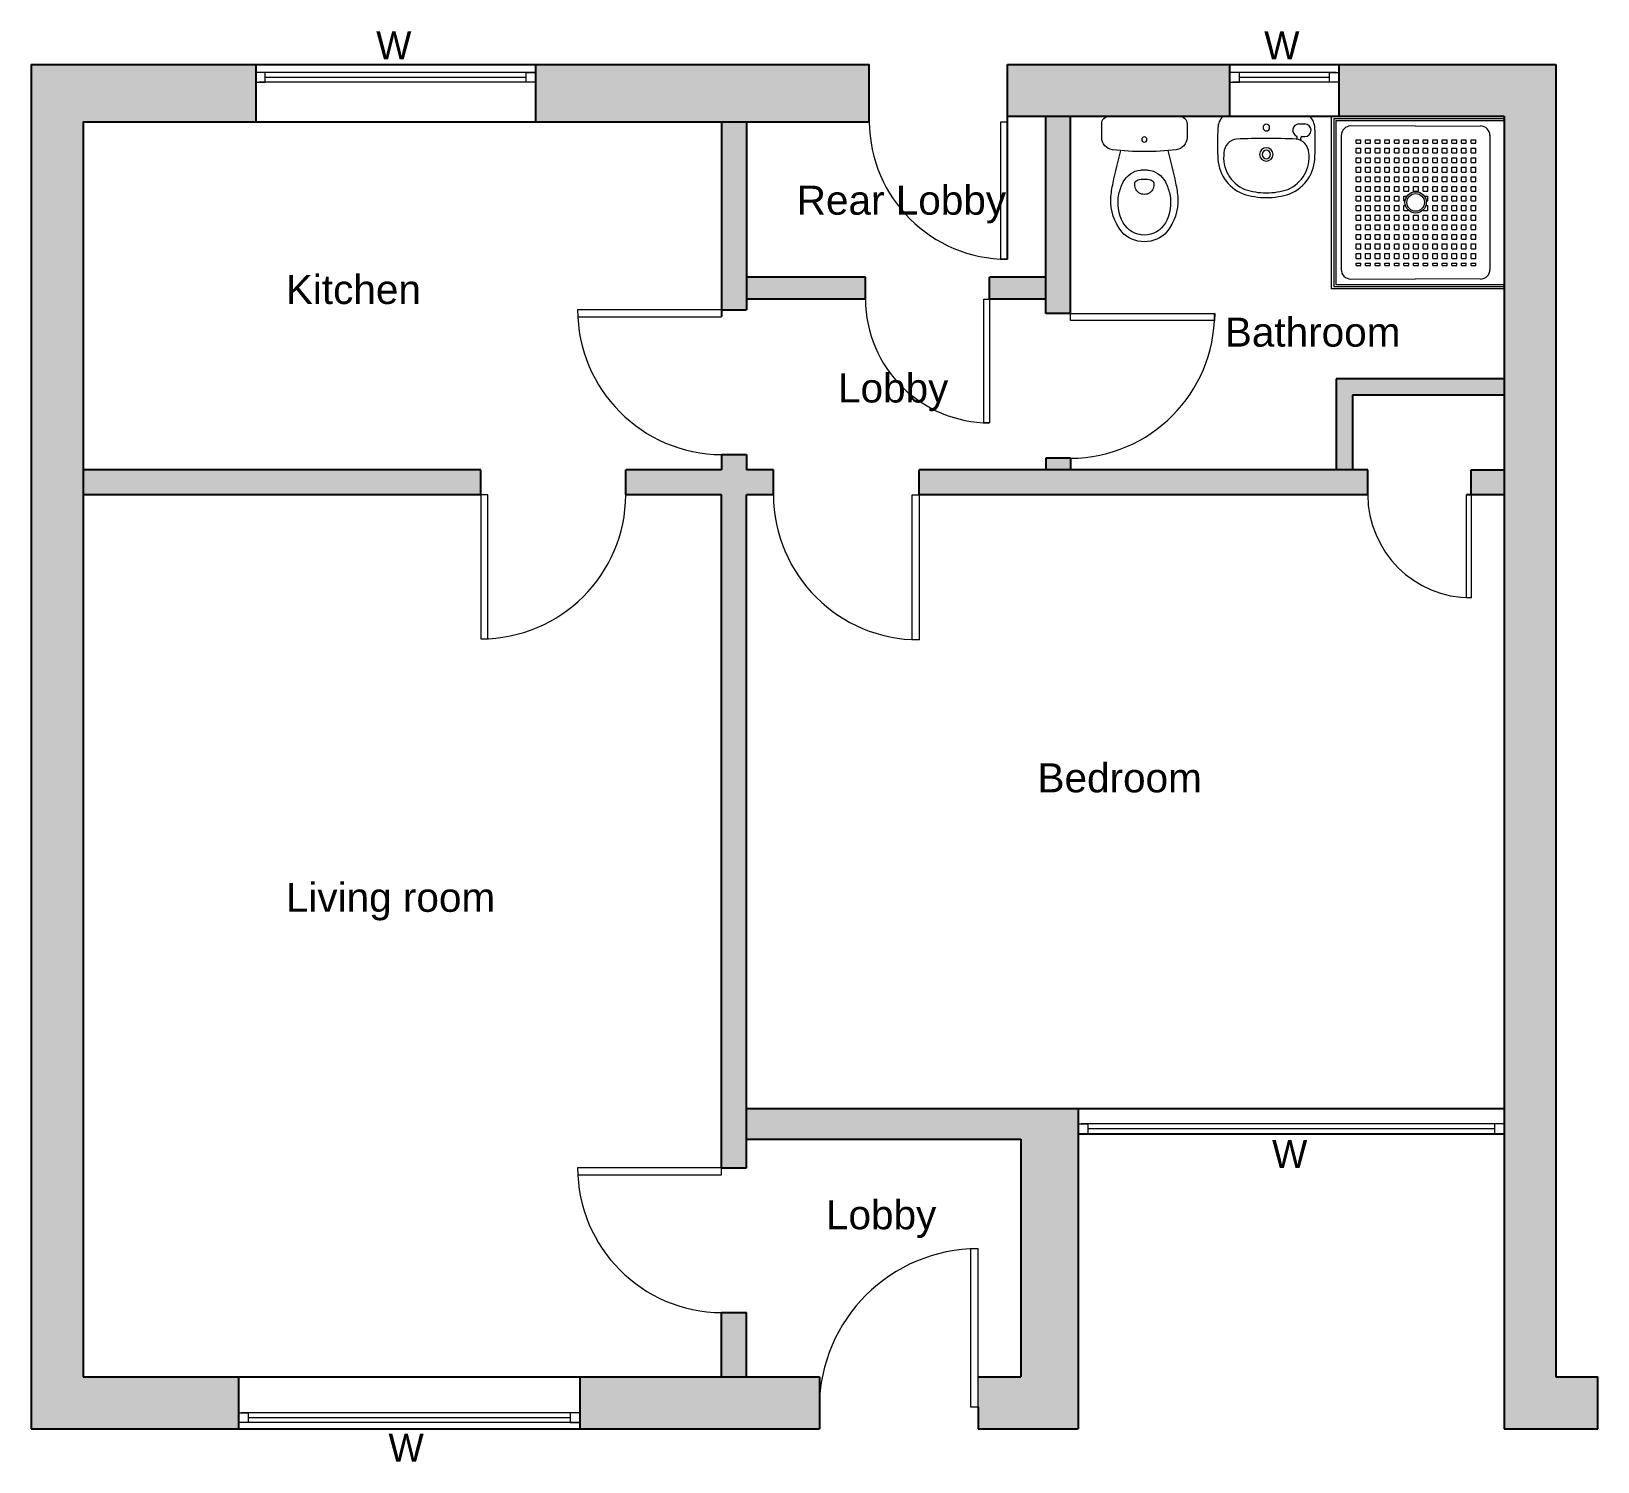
# Model space of a CAD drawing. Extents: x 87854 to 96022, y 66459 to 73918.
import ezdxf
from ezdxf.enums import TextEntityAlignment as Align

# ---------------------------------------------------------------- set-up
doc = ezdxf.new("R2010")
doc.units = 0
doc.header["$LTSCALE"] = 25
doc.header["$MEASUREMENT"] = 0
doc.linetypes.add('GDI_SOLID_1250_0', pattern=[0])
doc.layers.get('0').update_dxf_attribs({"lineweight": 9})
for name, color, linetype, lineweight in [('A-Details Door Ref. Tag-G', 7, 'Continuous', 13), ('A-Doors & Frames-G', 7, 'Continuous', 9), ('A-Text', 7, 'Continuous', 9), ('A-Walls-G', 7, 'Continuous', 9), ('www.cadblocksfree.com', 7, 'Continuous', 9)]:
    doc.layers.add(name, color=color, linetype=linetype, lineweight=lineweight)
doc.layers.add('A-Windows', color=178, linetype='Continuous', lineweight=9, true_color=0x000033)
doc.layers.add('HATCH', color=254, linetype='Continuous', true_color=0xcfcfcf)
doc.styles.add('ARIAL', font='GIL_____.TTF')
doc.styles.get("Standard").update_dxf_attribs({"font": 'arial.ttf'})

# ---------------------------------------------------------------- blocks, each defined once
blk = doc.blocks.new('1VI-IN')
for points in [[(-0.1661, -0.2151, 0.029649), (0, -0.225, 0.029649), (0.1661, -0.2151, 0.379899), (0.2225, -0.1516), (0.2225, -0.08, 0.414214), (0.1825, -0.04), (0, -0.04), (-0.1825, -0.04, 0.414214), (-0.2225, -0.08), (-0.2225, -0.1516, 0.379899)], [(0.0196, -0.3211, 0.027242), (0, -0.32, 0.027242), (-0.0196, -0.3211, 0.250976), (-0.1096, -0.3828, 0.068976), (-0.1326, -0.4475, 0.179639), (-0.1097, -0.5961, 0.272087), (0, -0.6606, 0.272087), (0.1097, -0.5961, 0.179639), (0.1326, -0.4475, 0.068976), (0.1096, -0.3828, 0.250976)], [(-0.0344, -0.3728, 0.283637), (-0.0489, -0.388, 1.233806), (0.0489, -0.388, 0.283637), (0.0344, -0.3728, 0.129065)]]:
    blk.add_lwpolyline(points, format="xyb", close=True)
blk.add_lwpolyline([(-0.1224, -0.2197, 0.017322), (-0.163, -0.388, 0.034533), (-0.175, -0.4699, 0.180901), (-0.1181, -0.643, 0.210568), (0, -0.695, 0.210568), (0.1181, -0.643, 0.180901), (0.175, -0.4699, 0.034533), (0.163, -0.388, 0.017322), (0.1224, -0.2197, 0.017322)], format="xyb")
blk.add_circle((0, -0.162), 0.0135)

msp = doc.modelspace()

# ---------------------------------------------------------------- hatches: boundary and pattern name
at = {"layer": 'HATCH', "lineweight": 30}
h = msp.add_hatch(color=256, dxfattribs=at)
h.paths.add_polyline_path([(92224.2, 73745.5), (90484.2, 73745.5), (90484.2, 73445.5), (92224.2, 73445.5)])
h.paths.add_polyline_path([(89024.2, 73745.5), (87854.2, 73745.5), (87854.2, 66630.5), (88934.2, 66630.5), (88934.2, 66900.5), (88124.2, 66900.5), (88124.2, 73445.5), (89024.2, 73445.5)])
h.paths.add_polyline_path([(95804.2, 73745.5), (94674.2, 73745.5), (94674.2, 73475.5), (95534.2, 73475.5), (95534.2, 72575.5), (95534.2, 66630.5), (96022.5, 66630.5), (96022.5, 66900.5), (95804.2, 66900.5)])
h.paths.add_polyline_path([(93314.2, 68300.5), (91584.2, 68300.5), (91584.2, 68140.5), (93014.2, 68140.5), (93014.2, 66900.5), (92791.6, 66900.5), (92791.6, 66745.5), (92791.6, 66630.5), (93314.2, 66630.5)])
h.paths.add_polyline_path([(91963.6, 66900.5), (90714.2, 66900.5), (90714.2, 66630.5), (91963.6, 66630.5)])
h.paths.add_polyline_path([(92944.2, 73745.5), (92944.2, 73475.5), (94104.2, 73475.5), (94104.2, 73745.5)])
h = msp.add_hatch(color=256, dxfattribs=at)
h.paths.add_polyline_path([(95534.2, 71630.5), (95363.4, 71630.5), (95363.4, 71500.5), (95534.2, 71500.5)])
h.paths.add_polyline_path([(94823.4, 71630.5), (92484.2, 71630.5), (92484.2, 71500.5), (94823.4, 71500.5)])
h.paths.add_polyline_path([(93274.2, 73475.5), (93144.2, 73475.5), (93144.2, 72446.4), (93274.2, 72446.4)])
h.paths.add_polyline_path([(92203.8, 72635.5), (91584.2, 72635.5), (91584.2, 72520.5), (92203.7, 72520.5)])
h.paths.add_polyline_path([(91584.2, 73445.5), (91454.2, 73445.5), (91454.2, 72465.4), (91584.2, 72465.4)])
h.paths.add_polyline_path([(91724.2, 71630.5), (91584.2, 71630.5), (91584.2, 71710.4), (91454.2, 71710.4), (91454.2, 71630.5), (90954.2, 71630.5), (90954.2, 71500.5), (91454.2, 71500.5), (91454.2, 67990.9), (91584.2, 67990.9), (91584.2, 71500.5), (91724.2, 71500.5)])
h.paths.add_polyline_path([(90199.2, 71630.5), (88124.2, 71630.5), (88124.2, 71500.5), (90199.2, 71500.5)])
h.paths.add_polyline_path([(91584.2, 67235.9), (91454.2, 67235.9), (91454.2, 66900.5), (91584.2, 66900.5)])
h.paths.add_polyline_path([(92851.7, 72635.5), (92851.7, 72520.5), (93144.2, 72520.5), (93144.2, 72635.5)])
h = msp.add_hatch(color=256, dxfattribs=at)
h.paths.add_polyline_path([(95534.2, 72105.5), (94659.2, 72105.5), (94659.2, 71630.5), (94744.2, 71630.5), (94744.2, 72020.5), (95534.2, 72020.5)])
h.paths.add_polyline_path([(93274.2, 71691.4), (93144.2, 71691.4), (93144.2, 71630.5), (93274.2, 71630.5)])

# ---------------------------------------------------------------- linework, layer by layer
at = {"layer": 'A-Doors & Frames-G', "linetype": 'Continuous'}
for points in [[(92944.2, 73445.5), (92944.2, 72729.4), (92910, 72730.2), (92910, 73445.5)], [(91454.2, 72465.4), (90703.3, 72465.4), (90704.1, 72429.6), (91454.2, 72429.6)], [(92851.7, 72520.5), (92851.7, 71876), (92820.9, 71876.7), (92820.9, 72520.5)], [(93274.2, 72446.4), (94025.2, 72446.4), (94024.3, 72410.6), (93274.2, 72410.6)], [(90199.2, 71500.5), (90199.2, 70749.5), (90235.1, 70750.4), (90235.1, 71500.5)], [(92484.2, 71500.5), (92484.2, 70744.6), (92448.1, 70745.4), (92448.1, 71500.5)], [(95363.4, 71500.5), (95363.4, 70963.4), (95337.7, 70964), (95337.7, 71500.5)], [(91454.2, 67990.9), (90703.3, 67990.9), (90704.1, 67955), (91454.2, 67955)], [(92791.6, 66745.5), (92791.6, 67569), (92752.3, 67568.1), (92752.3, 66745.5)]]:
    msp.add_lwpolyline(points, close=True, dxfattribs=at)
for centre, radius, start, end in [((92944.2, 73449.4), 720, 180.30937, 270), ((91458.3, 72465.4), 755, 180, 269.69063), ((92851.7, 72524), 648, 180.30937, 270), ((93270.1, 72446.4), 755, 270.30937, 0), ((90199.2, 71504.6), 755, 270, 359.69063), ((92484.2, 71504.6), 760, 180.30937, 270), ((95363.4, 71503.4), 540, 180.30937, 270), ((91458.3, 67990.9), 755, 180, 269.69063), ((92791.6, 66741), 828, 90, 179.69063)]:
    msp.add_arc(centre, radius, start, end, dxfattribs=at)
at = {"layer": 'A-Walls-G', "lineweight": -3}
for p, q in [((87854.2, 73745.5), (92224.2, 73745.5)), ((87854.2, 73745.5), (87854.2, 66630.5)), ((89024.2, 73745.5), (89024.2, 73445.5)), ((90484.2, 73745.5), (90484.2, 73445.5)), ((92224.2, 73445.5), (92224.2, 73745.5)), ((92944.2, 73745.5), (95804.2, 73745.5)), ((92944.2, 72729.4), (92944.2, 73745.5)), ((93244.2, 73745.5), (95504.2, 73745.5)), ((94104.2, 73475.5), (94104.2, 73745.5)), ((94674.2, 73475.5), (94674.2, 73745.5)), ((95804.2, 73745.5), (95804.2, 66900.5)), ((88124.2, 73445.5), (88124.2, 66900.5)), ((88124.2, 73445.5), (92224.2, 73445.5)), ((91454.2, 73445.5), (91454.2, 72431.2)), ((91584.2, 73445.5), (91584.2, 72465.4)), ((92944.2, 73475.5), (95534.2, 73475.5)), ((93144.2, 72446.4), (93144.2, 73475.5)), ((93274.2, 72446.4), (93274.2, 73475.5)), ((95534.2, 73475.5), (95534.2, 66630.5)), ((92203.8, 72635.5), (91584.2, 72635.5)), ((92203.8, 72520.5), (92203.8, 72635.5)), ((92851.7, 72520.5), (92851.7, 72635.5)), ((93144.2, 72635.5), (92851.7, 72635.5)), ((91454.2, 72465.4), (91584.2, 72465.4)), ((92203.8, 72520.5), (91584.2, 72520.5)), ((93144.2, 72520.5), (92851.7, 72520.5)), ((93274.2, 72446.4), (93144.2, 72446.4)), ((95534.2, 72105.5), (94659.2, 72105.5)), ((94659.2, 72105.5), (94659.2, 71630.5)), ((95534.2, 72020.5), (94744.2, 72020.5)), ((94744.2, 72020.5), (94744.2, 71630.5)), ((91454.2, 71710.4), (91454.2, 71630.5)), ((91454.2, 71710.4), (91584.2, 71710.4)), ((91584.2, 71710.4), (91584.2, 71630.5)), ((93274.2, 71691.4), (93144.2, 71691.4)), ((93144.2, 71691.4), (93144.2, 71630.5)), ((93274.2, 71691.4), (93274.2, 71630.5)), ((90199.2, 71630.5), (88124.2, 71630.5)), ((90199.2, 71500.5), (90199.2, 71630.5)), ((91454.2, 71630.5), (90954.2, 71630.5)), ((90954.2, 71500.5), (90954.2, 71630.5)), ((91724.2, 71630.5), (91584.2, 71630.5)), ((91724.2, 71500.5), (91724.2, 71630.5)), ((94823.4, 71630.5), (92484.2, 71630.5)), ((92484.2, 71500.5), (92484.2, 71630.5)), ((94823.4, 71500.5), (94823.4, 71630.5)), ((95363.4, 71500.5), (95363.4, 71630.5)), ((95363.4, 71630.5), (95534.2, 71630.5)), ((90199.2, 71500.5), (88124.2, 71500.5)), ((91454.2, 71500.5), (90954.2, 71500.5)), ((91454.2, 67990.9), (91454.2, 71500.5)), ((91584.2, 67990.9), (91584.2, 71500.5)), ((91724.2, 71500.5), (91584.2, 71500.5)), ((94823.4, 71500.5), (92484.2, 71500.5)), ((95534.2, 71500.5), (95337.7, 71500.5)), ((91584.2, 68300.5), (95534.2, 68300.5)), ((93314.2, 68300.5), (93314.2, 66630.5)), ((93314.2, 68300.5), (93314.2, 66630.5)), ((91584.2, 68140.5), (93014.2, 68140.5)), ((93014.2, 68140.5), (93014.2, 66900.5)), ((93314.2, 68168.9), (95534.2, 68168.9)), ((91454.2, 67990.9), (91584.2, 67990.9)), ((91454.2, 66900.5), (91454.2, 67235.9)), ((91454.2, 67235.9), (91584.2, 67235.9)), ((91584.2, 66900.5), (91584.2, 67235.9)), ((88124.2, 66900.5), (91963.6, 66900.5)), ((88934.2, 66900.5), (88934.2, 66630.5)), ((90714.2, 66900.5), (90714.2, 66630.5)), ((91963.6, 66900.5), (91963.6, 66630.5)), ((92791.6, 66900.5), (93014.2, 66900.5)), ((95804.2, 66900.5), (96022.5, 66900.5)), ((96022.5, 66630.5), (96022.5, 66900.5)), ((92791.6, 66745.5), (92791.6, 66630.5)), ((87854.2, 66630.5), (91963.6, 66630.5)), ((92791.6, 66630.5), (93314.2, 66630.5)), ((95534.2, 66630.5), (96022.5, 66630.5))]:
    msp.add_line(p, q, dxfattribs=at)
at = {"layer": 'A-Windows'}
for p, q in [((90484.2, 73703.3), (89039.2, 73703.3)), ((94659.2, 73703.3), (94119.2, 73703.3)), ((90484.2, 73652.2), (89039.2, 73652.2)), ((90434.2, 73677.8), (89074.2, 73677.8)), ((94659.2, 73652.2), (94119.2, 73652.2)), ((94624.2, 73677.8), (94154.2, 73677.8)), ((95534.2, 68219.9), (93329.2, 68219.9)), ((95534.2, 68168.9), (93329.2, 68168.9)), ((95484.2, 68194.4), (93364.2, 68194.4)), ((90714.2, 66713.7), (88949.2, 66713.7)), ((90714.2, 66662.6), (88949.2, 66662.6)), ((90664.2, 66688.2), (88984.2, 66688.2))]:
    msp.add_line(p, q, dxfattribs=at)
for points in [[(89024.2, 73652.2), (89074.2, 73652.2), (89074.2, 73703.3), (89024.2, 73703.3)], [(90484.2, 73652.2), (90434.2, 73652.2), (90434.2, 73703.3), (90484.2, 73703.3)], [(94104.2, 73652.2), (94154.2, 73652.2), (94154.2, 73703.3), (94104.2, 73703.3)], [(94674.2, 73652.2), (94624.2, 73652.2), (94624.2, 73703.3), (94674.2, 73703.3)], [(93314.2, 68219.9), (93364.2, 68219.9), (93364.2, 68168.9), (93314.2, 68168.9)], [(95534.2, 68219.9), (95484.2, 68219.9), (95484.2, 68168.9), (95534.2, 68168.9)], [(88934.2, 66713.7), (88984.2, 66713.7), (88984.2, 66662.6), (88934.2, 66662.6)], [(90714.2, 66713.7), (90664.2, 66713.7), (90664.2, 66662.6), (90714.2, 66662.6)]]:
    msp.add_lwpolyline(points, close=True, dxfattribs=at)
at = {"layer": 'www.cadblocksfree.com'}
for p, q in [((94294.7, 73475.5), (94068.7, 73475.5)), ((94294.7, 73475.5), (94520.7, 73475.5)), ((94464.7, 73434.5), (94494.7, 73434.5)), ((94634.2, 72575.5), (94634.2, 73475.5)), ((94634.2, 73475.5), (95534.2, 73475.5)), ((94646.2, 73463.5), (94646.2, 72587.9)), ((94646.2, 73463.5), (95534.2, 73463.5)), ((94656.9, 73452.8), (94656.5, 72597.7)), ((94656.9, 73452.8), (95534.2, 73452.8)), ((95534.2, 73475.5), (95534.2, 72575.5)), ((94455.7, 73361.6), (94455.7, 73365.5)), ((94473.7, 73352.1), (94473.7, 73362.5)), ((94479.7, 73368.5), (94494.7, 73368.5)), ((94685.6, 73374.1), (94684.9, 72676.2)), ((95072.4, 73424), (94735.6, 73424.1)), ((94762.4, 73352.6), (94787.4, 73352.6)), ((94762.4, 73333.8), (94762.4, 73352.6)), ((94787.4, 73333.8), (94787.4, 73352.6)), ((94812.4, 73352.6), (94837.4, 73352.6)), ((94812.4, 73333.8), (94812.4, 73352.6)), ((94837.4, 73333.8), (94837.4, 73352.6)), ((94862.4, 73352.6), (94887.4, 73352.6)), ((94862.4, 73333.8), (94862.4, 73352.6)), ((94887.4, 73333.8), (94887.4, 73352.6)), ((94912.4, 73352.6), (94937.4, 73352.6)), ((94912.4, 73333.8), (94912.4, 73352.6)), ((94937.4, 73333.8), (94937.4, 73352.6)), ((94962.4, 73352.6), (94987.4, 73352.6)), ((94962.4, 73333.8), (94962.4, 73352.6)), ((94987.4, 73333.8), (94987.4, 73352.6)), ((95012.4, 73352.6), (95037.4, 73352.6)), ((95012.4, 73333.8), (95012.4, 73352.6)), ((95037.4, 73333.8), (95037.4, 73352.6)), ((95062.4, 73333.8), (95062.4, 73352.6)), ((95062.4, 73352.6), (95087.4, 73352.6)), ((95074.1, 73424), (95410.8, 73424.1)), ((95087.4, 73333.8), (95087.4, 73352.6)), ((95112.4, 73352.6), (95137.4, 73352.6)), ((95112.4, 73333.8), (95112.4, 73352.6)), ((95137.4, 73333.8), (95137.4, 73352.6)), ((95162.4, 73352.6), (95187.4, 73352.6)), ((95162.4, 73333.8), (95162.4, 73352.6)), ((95187.4, 73333.8), (95187.4, 73352.6)), ((95212.4, 73352.6), (95237.4, 73352.6)), ((95212.4, 73333.8), (95212.4, 73352.6)), ((95237.4, 73333.8), (95237.4, 73352.6)), ((95262.4, 73352.6), (95287.4, 73352.6)), ((95262.4, 73333.8), (95262.4, 73352.6)), ((95287.4, 73333.8), (95287.4, 73352.6)), ((95312.4, 73352.6), (95337.4, 73352.6)), ((95312.4, 73333.8), (95312.4, 73352.6)), ((95337.4, 73333.8), (95337.4, 73352.6)), ((95362.4, 73352.6), (95387.4, 73352.6)), ((95362.4, 73333.8), (95362.4, 73352.6)), ((95387.4, 73333.8), (95387.4, 73352.6)), ((95460.8, 73374.1), (95460.8, 72676.1)), ((94762.4, 73333.8), (94787.4, 73333.8)), ((94762.4, 73283.8), (94762.4, 73308.8)), ((94762.4, 73308.8), (94787.4, 73308.8)), ((94762.4, 73283.8), (94787.4, 73283.8)), ((94787.4, 73283.8), (94787.4, 73308.8)), ((94812.4, 73333.8), (94837.4, 73333.8)), ((94812.4, 73308.8), (94837.4, 73308.8)), ((94812.4, 73283.8), (94812.4, 73308.8)), ((94812.4, 73283.8), (94837.4, 73283.8)), ((94837.4, 73283.8), (94837.4, 73308.8)), ((94862.4, 73333.8), (94887.4, 73333.8)), ((94862.4, 73308.8), (94887.4, 73308.8)), ((94862.4, 73283.8), (94862.4, 73308.8)), ((94862.4, 73283.8), (94887.4, 73283.8)), ((94887.4, 73283.8), (94887.4, 73308.8)), ((94912.4, 73333.8), (94937.4, 73333.8)), ((94912.4, 73308.8), (94937.4, 73308.8)), ((94912.4, 73283.8), (94912.4, 73308.8)), ((94912.4, 73283.8), (94937.4, 73283.8)), ((94937.4, 73283.8), (94937.4, 73308.8)), ((94962.4, 73333.8), (94987.4, 73333.8)), ((94962.4, 73308.8), (94987.4, 73308.8)), ((94962.4, 73283.8), (94962.4, 73308.8)), ((94962.4, 73283.8), (94987.4, 73283.8)), ((94987.4, 73283.8), (94987.4, 73308.8)), ((95012.4, 73333.8), (95037.4, 73333.8)), ((95012.4, 73308.8), (95037.4, 73308.8)), ((95012.4, 73283.8), (95012.4, 73308.8)), ((95012.4, 73283.8), (95037.4, 73283.8)), ((95037.4, 73283.8), (95037.4, 73308.8)), ((95062.4, 73333.8), (95087.4, 73333.8)), ((95062.4, 73283.8), (95062.4, 73308.8)), ((95062.4, 73308.8), (95087.4, 73308.8)), ((95062.4, 73283.8), (95087.4, 73283.8)), ((95087.4, 73283.8), (95087.4, 73308.8)), ((95112.4, 73333.8), (95137.4, 73333.8)), ((95112.4, 73283.8), (95112.4, 73308.8)), ((95112.4, 73308.8), (95137.4, 73308.8)), ((95112.4, 73283.8), (95137.4, 73283.8)), ((95137.4, 73283.8), (95137.4, 73308.8)), ((95162.4, 73333.8), (95187.4, 73333.8)), ((95162.4, 73308.8), (95187.4, 73308.8)), ((95162.4, 73283.8), (95162.4, 73308.8)), ((95162.4, 73283.8), (95187.4, 73283.8)), ((95187.4, 73283.8), (95187.4, 73308.8)), ((95212.4, 73333.8), (95237.4, 73333.8)), ((95212.4, 73308.8), (95237.4, 73308.8)), ((95212.4, 73283.8), (95212.4, 73308.8)), ((95212.4, 73283.8), (95237.4, 73283.8)), ((95237.4, 73283.8), (95237.4, 73308.8)), ((95262.4, 73333.8), (95287.4, 73333.8)), ((95262.4, 73308.8), (95287.4, 73308.8)), ((95262.4, 73283.8), (95262.4, 73308.8)), ((95262.4, 73283.8), (95287.4, 73283.8)), ((95287.4, 73283.8), (95287.4, 73308.8)), ((95312.4, 73333.8), (95337.4, 73333.8)), ((95312.4, 73308.8), (95337.4, 73308.8)), ((95312.4, 73283.8), (95312.4, 73308.8)), ((95312.4, 73283.8), (95337.4, 73283.8)), ((95337.4, 73283.8), (95337.4, 73308.8)), ((95362.4, 73333.8), (95387.4, 73333.8)), ((95362.4, 73283.8), (95362.4, 73308.8)), ((95362.4, 73308.8), (95387.4, 73308.8)), ((95362.4, 73283.8), (95387.4, 73283.8)), ((95387.4, 73283.8), (95387.4, 73308.8)), ((94762.4, 73258.8), (94787.4, 73258.8)), ((94762.4, 73233.8), (94762.4, 73258.8)), ((94762.4, 73233.8), (94787.4, 73233.8)), ((94762.4, 73183.8), (94762.4, 73208.8)), ((94762.4, 73208.8), (94787.4, 73208.8)), ((94787.4, 73233.8), (94787.4, 73258.8)), ((94787.4, 73183.8), (94787.4, 73208.8)), ((94812.4, 73258.8), (94837.4, 73258.8)), ((94812.4, 73233.8), (94812.4, 73258.8)), ((94812.4, 73233.8), (94837.4, 73233.8)), ((94812.4, 73208.8), (94837.4, 73208.8)), ((94812.4, 73183.8), (94812.4, 73208.8)), ((94837.4, 73233.8), (94837.4, 73258.8)), ((94837.4, 73183.8), (94837.4, 73208.8)), ((94862.4, 73258.8), (94887.4, 73258.8)), ((94862.4, 73233.8), (94862.4, 73258.8)), ((94862.4, 73233.8), (94887.4, 73233.8)), ((94862.4, 73208.8), (94887.4, 73208.8)), ((94862.4, 73183.8), (94862.4, 73208.8)), ((94887.4, 73233.8), (94887.4, 73258.8)), ((94887.4, 73183.8), (94887.4, 73208.8)), ((94912.4, 73258.8), (94937.4, 73258.8)), ((94912.4, 73233.8), (94912.4, 73258.8)), ((94912.4, 73233.8), (94937.4, 73233.8)), ((94912.4, 73208.8), (94937.4, 73208.8)), ((94912.4, 73183.8), (94912.4, 73208.8)), ((94937.4, 73233.8), (94937.4, 73258.8)), ((94937.4, 73183.8), (94937.4, 73208.8)), ((94962.4, 73258.8), (94987.4, 73258.8)), ((94962.4, 73233.8), (94962.4, 73258.8)), ((94962.4, 73233.8), (94987.4, 73233.8)), ((94962.4, 73208.8), (94987.4, 73208.8)), ((94962.4, 73183.8), (94962.4, 73208.8)), ((94987.4, 73233.8), (94987.4, 73258.8)), ((94987.4, 73183.8), (94987.4, 73208.8)), ((95012.4, 73258.8), (95037.4, 73258.8)), ((95012.4, 73233.8), (95012.4, 73258.8)), ((95012.4, 73233.8), (95037.4, 73233.8)), ((95012.4, 73208.8), (95037.4, 73208.8)), ((95012.4, 73183.8), (95012.4, 73208.8)), ((95037.4, 73233.8), (95037.4, 73258.8)), ((95037.4, 73183.8), (95037.4, 73208.8)), ((95062.4, 73258.8), (95087.4, 73258.8)), ((95062.4, 73233.8), (95062.4, 73258.8)), ((95062.4, 73233.8), (95087.4, 73233.8)), ((95062.4, 73183.8), (95062.4, 73208.8)), ((95062.4, 73208.8), (95087.4, 73208.8)), ((95087.4, 73233.8), (95087.4, 73258.8)), ((95087.4, 73183.8), (95087.4, 73208.8)), ((95112.4, 73258.8), (95137.4, 73258.8)), ((95112.4, 73233.8), (95112.4, 73258.8)), ((95112.4, 73233.8), (95137.4, 73233.8)), ((95112.4, 73183.8), (95112.4, 73208.8)), ((95112.4, 73208.8), (95137.4, 73208.8)), ((95137.4, 73233.8), (95137.4, 73258.8)), ((95137.4, 73183.8), (95137.4, 73208.8)), ((95162.4, 73258.8), (95187.4, 73258.8)), ((95162.4, 73233.8), (95162.4, 73258.8)), ((95162.4, 73233.8), (95187.4, 73233.8)), ((95162.4, 73208.8), (95187.4, 73208.8)), ((95162.4, 73183.8), (95162.4, 73208.8)), ((95187.4, 73233.8), (95187.4, 73258.8)), ((95187.4, 73183.8), (95187.4, 73208.8)), ((95212.4, 73258.8), (95237.4, 73258.8)), ((95212.4, 73233.8), (95212.4, 73258.8)), ((95212.4, 73233.8), (95237.4, 73233.8)), ((95212.4, 73208.8), (95237.4, 73208.8)), ((95212.4, 73183.8), (95212.4, 73208.8)), ((95237.4, 73233.8), (95237.4, 73258.8)), ((95237.4, 73183.8), (95237.4, 73208.8)), ((95262.4, 73258.8), (95287.4, 73258.8)), ((95262.4, 73233.8), (95262.4, 73258.8)), ((95262.4, 73233.8), (95287.4, 73233.8)), ((95262.4, 73208.8), (95287.4, 73208.8)), ((95262.4, 73183.8), (95262.4, 73208.8)), ((95287.4, 73233.8), (95287.4, 73258.8)), ((95287.4, 73183.8), (95287.4, 73208.8)), ((95312.4, 73258.8), (95337.4, 73258.8)), ((95312.4, 73233.8), (95312.4, 73258.8)), ((95312.4, 73233.8), (95337.4, 73233.8)), ((95312.4, 73208.8), (95337.4, 73208.8)), ((95312.4, 73183.8), (95312.4, 73208.8)), ((95337.4, 73233.8), (95337.4, 73258.8)), ((95337.4, 73183.8), (95337.4, 73208.8)), ((95362.4, 73258.8), (95387.4, 73258.8)), ((95362.4, 73233.8), (95362.4, 73258.8)), ((95362.4, 73233.8), (95387.4, 73233.8)), ((95362.4, 73183.8), (95362.4, 73208.8)), ((95362.4, 73208.8), (95387.4, 73208.8)), ((95387.4, 73233.8), (95387.4, 73258.8)), ((95387.4, 73183.8), (95387.4, 73208.8)), ((94762.4, 73183.8), (94787.4, 73183.8)), ((94762.4, 73158.8), (94787.4, 73158.8)), ((94762.4, 73133.8), (94762.4, 73158.8)), ((94762.4, 73133.8), (94787.4, 73133.8)), ((94762.4, 73083.8), (94762.4, 73108.8)), ((94762.4, 73108.8), (94787.4, 73108.8)), ((94787.4, 73133.8), (94787.4, 73158.8)), ((94787.4, 73083.8), (94787.4, 73108.8)), ((94812.4, 73183.8), (94837.4, 73183.8)), ((94812.4, 73158.8), (94837.4, 73158.8)), ((94812.4, 73133.8), (94812.4, 73158.8)), ((94812.4, 73133.8), (94837.4, 73133.8)), ((94812.4, 73108.8), (94837.4, 73108.8)), ((94812.4, 73083.8), (94812.4, 73108.8)), ((94837.4, 73133.8), (94837.4, 73158.8)), ((94837.4, 73083.8), (94837.4, 73108.8)), ((94862.4, 73183.8), (94887.4, 73183.8)), ((94862.4, 73158.8), (94887.4, 73158.8)), ((94862.4, 73133.8), (94862.4, 73158.8)), ((94862.4, 73133.8), (94887.4, 73133.8)), ((94862.4, 73108.8), (94887.4, 73108.8)), ((94862.4, 73083.8), (94862.4, 73108.8)), ((94887.4, 73133.8), (94887.4, 73158.8)), ((94887.4, 73083.8), (94887.4, 73108.8)), ((94912.4, 73183.8), (94937.4, 73183.8)), ((94912.4, 73158.8), (94937.4, 73158.8)), ((94912.4, 73133.8), (94912.4, 73158.8)), ((94912.4, 73133.8), (94937.4, 73133.8)), ((94912.4, 73108.8), (94937.4, 73108.8)), ((94912.4, 73083.8), (94912.4, 73108.8)), ((94937.4, 73133.8), (94937.4, 73158.8)), ((94937.4, 73083.8), (94937.4, 73108.8)), ((94962.4, 73183.8), (94987.4, 73183.8)), ((94962.4, 73158.8), (94987.4, 73158.8)), ((94962.4, 73133.8), (94962.4, 73158.8)), ((94962.4, 73133.8), (94987.4, 73133.8)), ((94962.4, 73108.8), (94987.4, 73108.8)), ((94962.4, 73083.8), (94962.4, 73108.8)), ((94987.4, 73133.8), (94987.4, 73158.8)), ((94987.4, 73083.8), (94987.4, 73108.8)), ((95012.4, 73183.8), (95037.4, 73183.8)), ((95012.4, 73158.8), (95037.4, 73158.8)), ((95012.4, 73133.8), (95012.4, 73158.8)), ((95012.4, 73133.8), (95037.4, 73133.8)), ((95012.4, 73108.8), (95037.4, 73108.8)), ((95012.4, 73083.8), (95012.4, 73108.8)), ((95037.4, 73133.8), (95037.4, 73158.8)), ((95037.4, 73083.8), (95037.4, 73108.8)), ((95062.4, 73183.8), (95087.4, 73183.8)), ((95062.4, 73133.8), (95062.4, 73158.8)), ((95062.4, 73158.8), (95087.4, 73158.8)), ((95062.4, 73133.8), (95087.4, 73133.8)), ((95062.4, 73083.8), (95062.4, 73108.8)), ((95062.4, 73108.8), (95087.4, 73108.8)), ((95087.4, 73133.8), (95087.4, 73158.8)), ((95087.4, 73083.8), (95087.4, 73108.8)), ((95112.4, 73183.8), (95137.4, 73183.8)), ((95112.4, 73158.8), (95137.4, 73158.8)), ((95112.4, 73133.8), (95112.4, 73158.8)), ((95112.4, 73133.8), (95137.4, 73133.8)), ((95112.4, 73083.8), (95112.4, 73108.8)), ((95112.4, 73108.8), (95137.4, 73108.8)), ((95137.4, 73133.8), (95137.4, 73158.8)), ((95137.4, 73083.8), (95137.4, 73108.8)), ((95162.4, 73183.8), (95187.4, 73183.8)), ((95162.4, 73158.8), (95187.4, 73158.8)), ((95162.4, 73133.8), (95162.4, 73158.8)), ((95162.4, 73133.8), (95187.4, 73133.8)), ((95162.4, 73108.8), (95187.4, 73108.8)), ((95162.4, 73083.8), (95162.4, 73108.8)), ((95187.4, 73133.8), (95187.4, 73158.8)), ((95187.4, 73083.8), (95187.4, 73108.8)), ((95212.4, 73183.8), (95237.4, 73183.8)), ((95212.4, 73158.8), (95237.4, 73158.8)), ((95212.4, 73133.8), (95212.4, 73158.8)), ((95212.4, 73133.8), (95237.4, 73133.8)), ((95212.4, 73108.8), (95237.4, 73108.8)), ((95212.4, 73083.8), (95212.4, 73108.8)), ((95237.4, 73133.8), (95237.4, 73158.8)), ((95237.4, 73083.8), (95237.4, 73108.8)), ((95262.4, 73183.8), (95287.4, 73183.8)), ((95262.4, 73158.8), (95287.4, 73158.8)), ((95262.4, 73133.8), (95262.4, 73158.8)), ((95262.4, 73133.8), (95287.4, 73133.8)), ((95262.4, 73108.8), (95287.4, 73108.8)), ((95262.4, 73083.8), (95262.4, 73108.8)), ((95287.4, 73133.8), (95287.4, 73158.8)), ((95287.4, 73083.8), (95287.4, 73108.8)), ((95312.4, 73183.8), (95337.4, 73183.8)), ((95312.4, 73158.8), (95337.4, 73158.8)), ((95312.4, 73133.8), (95312.4, 73158.8)), ((95312.4, 73133.8), (95337.4, 73133.8)), ((95312.4, 73108.8), (95337.4, 73108.8)), ((95312.4, 73083.8), (95312.4, 73108.8)), ((95337.4, 73133.8), (95337.4, 73158.8)), ((95337.4, 73083.8), (95337.4, 73108.8)), ((95362.4, 73183.8), (95387.4, 73183.8)), ((95362.4, 73158.8), (95387.4, 73158.8)), ((95362.4, 73133.8), (95362.4, 73158.8)), ((95362.4, 73133.8), (95387.4, 73133.8)), ((95362.4, 73083.8), (95362.4, 73108.8)), ((95362.4, 73108.8), (95387.4, 73108.8)), ((95387.4, 73133.8), (95387.4, 73158.8)), ((95387.4, 73083.8), (95387.4, 73108.8)), ((94762.4, 73083.8), (94787.4, 73083.8)), ((94762.4, 73058.8), (94787.4, 73058.8)), ((94762.4, 73033.8), (94762.4, 73058.8)), ((94762.4, 73033.8), (94787.4, 73033.8)), ((94787.4, 73033.8), (94787.4, 73058.8)), ((94812.4, 73083.8), (94837.4, 73083.8)), ((94812.4, 73058.8), (94837.4, 73058.8)), ((94812.4, 73033.8), (94812.4, 73058.8)), ((94812.4, 73033.8), (94837.4, 73033.8)), ((94837.4, 73033.8), (94837.4, 73058.8)), ((94862.4, 73083.8), (94887.4, 73083.8)), ((94862.4, 73058.8), (94887.4, 73058.8)), ((94862.4, 73033.8), (94862.4, 73058.8)), ((94862.4, 73033.8), (94887.4, 73033.8)), ((94887.4, 73033.8), (94887.4, 73058.8)), ((94912.4, 73083.8), (94937.4, 73083.8)), ((94912.4, 73058.8), (94937.4, 73058.8)), ((94912.4, 73033.8), (94912.4, 73058.8)), ((94912.4, 73033.8), (94937.4, 73033.8)), ((94937.4, 73033.8), (94937.4, 73058.8)), ((94962.4, 73083.8), (94987.4, 73083.8)), ((94962.4, 73058.8), (94987.4, 73058.8)), ((94962.4, 73033.8), (94962.4, 73058.8)), ((94962.4, 73033.8), (94987.4, 73033.8)), ((94987.4, 73033.8), (94987.4, 73058.8)), ((95012.4, 73083.8), (95037.4, 73083.8)), ((95012.4, 73058.8), (95028.7, 73058.8)), ((95012.4, 73033.8), (95012.4, 73058.8)), ((95012.4, 73033.8), (95018.2, 73033.8)), ((95062.4, 73083.8), (95087.4, 73083.8)), ((95112.4, 73083.8), (95137.4, 73083.8)), ((95117.8, 73058.8), (95137.4, 73058.8)), ((95128.2, 73033.8), (95137.4, 73033.8)), ((95137.4, 73033.8), (95137.4, 73058.8)), ((95162.4, 73083.8), (95187.4, 73083.8)), ((95162.4, 73033.8), (95162.4, 73058.8)), ((95162.4, 73058.8), (95187.4, 73058.8)), ((95162.4, 73033.8), (95187.4, 73033.8)), ((95187.4, 73033.8), (95187.4, 73058.8)), ((95212.4, 73083.8), (95237.4, 73083.8)), ((95212.4, 73058.8), (95237.4, 73058.8)), ((95212.4, 73033.8), (95212.4, 73058.8)), ((95212.4, 73033.8), (95237.4, 73033.8)), ((95237.4, 73033.8), (95237.4, 73058.8)), ((95262.4, 73083.8), (95287.4, 73083.8)), ((95262.4, 73058.8), (95287.4, 73058.8)), ((95262.4, 73033.8), (95262.4, 73058.8)), ((95262.4, 73033.8), (95287.4, 73033.8)), ((95287.4, 73033.8), (95287.4, 73058.8)), ((95312.4, 73083.8), (95337.4, 73083.8)), ((95312.4, 73058.8), (95337.4, 73058.8)), ((95312.4, 73033.8), (95312.4, 73058.8)), ((95312.4, 73033.8), (95337.4, 73033.8)), ((95337.4, 73033.8), (95337.4, 73058.8)), ((95362.4, 73083.8), (95387.4, 73083.8)), ((95362.4, 73058.8), (95387.4, 73058.8)), ((95362.4, 73033.8), (95362.4, 73058.8)), ((95362.4, 73033.8), (95387.4, 73033.8)), ((95387.4, 73033.8), (95387.4, 73058.8)), ((94762.4, 72983.8), (94762.4, 73008.8)), ((94762.4, 73008.8), (94787.4, 73008.8)), ((94762.4, 72983.8), (94787.4, 72983.8)), ((94762.4, 72958.8), (94787.4, 72958.8)), ((94762.4, 72933.8), (94762.4, 72958.8)), ((94787.4, 72983.8), (94787.4, 73008.8)), ((94787.4, 72933.8), (94787.4, 72958.8)), ((94812.4, 73008.8), (94837.4, 73008.8)), ((94812.4, 72983.8), (94812.4, 73008.8)), ((94812.4, 72983.8), (94837.4, 72983.8)), ((94812.4, 72958.8), (94837.4, 72958.8)), ((94812.4, 72933.8), (94812.4, 72958.8)), ((94837.4, 72983.8), (94837.4, 73008.8)), ((94837.4, 72933.8), (94837.4, 72958.8)), ((94862.4, 73008.8), (94887.4, 73008.8)), ((94862.4, 72983.8), (94862.4, 73008.8)), ((94862.4, 72983.8), (94887.4, 72983.8)), ((94862.4, 72958.8), (94887.4, 72958.8)), ((94862.4, 72933.8), (94862.4, 72958.8)), ((94887.4, 72983.8), (94887.4, 73008.8)), ((94887.4, 72933.8), (94887.4, 72958.8)), ((94912.4, 73008.8), (94937.4, 73008.8)), ((94912.4, 72983.8), (94912.4, 73008.8)), ((94912.4, 72983.8), (94937.4, 72983.8)), ((94912.4, 72958.8), (94937.4, 72958.8)), ((94912.4, 72933.8), (94912.4, 72958.8)), ((94937.4, 72983.8), (94937.4, 73008.8)), ((94937.4, 72933.8), (94937.4, 72958.8)), ((94962.4, 73008.8), (94987.4, 73008.8)), ((94962.4, 72983.8), (94962.4, 73008.8)), ((94962.4, 72983.8), (94987.4, 72983.8)), ((94962.4, 72958.8), (94987.4, 72958.8)), ((94962.4, 72933.8), (94962.4, 72958.8)), ((94987.4, 72983.8), (94987.4, 73008.8)), ((94987.4, 72933.8), (94987.4, 72958.8)), ((95012.4, 73008.8), (95020.1, 73008.8)), ((95012.4, 72983.8), (95012.4, 73008.8)), ((95012.4, 72983.8), (95036.3, 72983.8)), ((95012.4, 72958.8), (95037.4, 72958.8)), ((95012.4, 72933.8), (95012.4, 72958.8)), ((95037.4, 72933.8), (95037.4, 72958.8)), ((95062.4, 72933.8), (95062.4, 72958.8)), ((95062.4, 72958.8), (95087.4, 72958.8)), ((95087.4, 72933.8), (95087.4, 72958.8)), ((95112.4, 72983.8), (95112.4, 72986)), ((95112.4, 72983.8), (95137.4, 72983.8)), ((95112.4, 72958.8), (95137.4, 72958.8)), ((95112.4, 72933.8), (95112.4, 72958.8)), ((95126.3, 73008.8), (95137.4, 73008.8)), ((95137.4, 72983.8), (95137.4, 73008.8)), ((95137.4, 72933.8), (95137.4, 72958.8)), ((95162.4, 73008.8), (95187.4, 73008.8)), ((95162.4, 72983.8), (95162.4, 73008.8)), ((95162.4, 72983.8), (95187.4, 72983.8)), ((95162.4, 72958.8), (95187.4, 72958.8)), ((95162.4, 72933.8), (95162.4, 72958.8)), ((95187.4, 72983.8), (95187.4, 73008.8)), ((95187.4, 72933.8), (95187.4, 72958.8)), ((95212.4, 73008.8), (95237.4, 73008.8)), ((95212.4, 72983.8), (95212.4, 73008.8)), ((95212.4, 72983.8), (95237.4, 72983.8)), ((95212.4, 72958.8), (95237.4, 72958.8)), ((95212.4, 72933.8), (95212.4, 72958.8)), ((95237.4, 72983.8), (95237.4, 73008.8)), ((95237.4, 72933.8), (95237.4, 72958.8)), ((95262.4, 73008.8), (95287.4, 73008.8)), ((95262.4, 72983.8), (95262.4, 73008.8)), ((95262.4, 72983.8), (95287.4, 72983.8)), ((95262.4, 72958.8), (95287.4, 72958.8)), ((95262.4, 72933.8), (95262.4, 72958.8)), ((95287.4, 72983.8), (95287.4, 73008.8)), ((95287.4, 72933.8), (95287.4, 72958.8)), ((95312.4, 73008.8), (95337.4, 73008.8)), ((95312.4, 72983.8), (95312.4, 73008.8)), ((95312.4, 72983.8), (95337.4, 72983.8)), ((95312.4, 72958.8), (95337.4, 72958.8)), ((95312.4, 72933.8), (95312.4, 72958.8)), ((95337.4, 72983.8), (95337.4, 73008.8)), ((95337.4, 72933.8), (95337.4, 72958.8)), ((95362.4, 72983.8), (95362.4, 73008.8)), ((95362.4, 73008.8), (95387.4, 73008.8)), ((95362.4, 72983.8), (95387.4, 72983.8)), ((95362.4, 72958.8), (95387.4, 72958.8)), ((95362.4, 72933.8), (95362.4, 72958.8)), ((95387.4, 72983.8), (95387.4, 73008.8)), ((95387.4, 72933.8), (95387.4, 72958.8)), ((94762.4, 72933.8), (94787.4, 72933.8)), ((94762.4, 72883.8), (94762.4, 72908.8)), ((94762.4, 72908.8), (94787.4, 72908.8)), ((94762.4, 72883.8), (94787.4, 72883.8)), ((94787.4, 72883.8), (94787.4, 72908.8)), ((94812.4, 72933.8), (94837.4, 72933.8)), ((94812.4, 72883.8), (94812.4, 72908.8)), ((94812.4, 72908.8), (94837.4, 72908.8)), ((94812.4, 72883.8), (94837.4, 72883.8)), ((94837.4, 72883.8), (94837.4, 72908.8)), ((94862.4, 72933.8), (94887.4, 72933.8)), ((94862.4, 72883.8), (94862.4, 72908.8)), ((94862.4, 72908.8), (94887.4, 72908.8)), ((94862.4, 72883.8), (94887.4, 72883.8)), ((94887.4, 72883.8), (94887.4, 72908.8)), ((94912.4, 72933.8), (94937.4, 72933.8)), ((94912.4, 72883.8), (94912.4, 72908.8)), ((94912.4, 72908.8), (94937.4, 72908.8)), ((94912.4, 72883.8), (94937.4, 72883.8)), ((94937.4, 72883.8), (94937.4, 72908.8)), ((94962.4, 72933.8), (94987.4, 72933.8)), ((94962.4, 72908.8), (94987.4, 72908.8)), ((94962.4, 72883.8), (94962.4, 72908.8)), ((94962.4, 72883.8), (94987.4, 72883.8)), ((94987.4, 72883.8), (94987.4, 72908.8)), ((95012.4, 72933.8), (95037.4, 72933.8)), ((95012.4, 72908.8), (95037.4, 72908.8)), ((95012.4, 72883.8), (95012.4, 72908.8)), ((95012.4, 72883.8), (95037.4, 72883.8)), ((95037.4, 72883.8), (95037.4, 72908.8)), ((95062.4, 72933.8), (95087.4, 72933.8)), ((95062.4, 72908.8), (95087.4, 72908.8)), ((95062.4, 72883.8), (95062.4, 72908.8)), ((95062.4, 72883.8), (95087.4, 72883.8)), ((95087.4, 72883.8), (95087.4, 72908.8)), ((95112.4, 72933.8), (95137.4, 72933.8)), ((95112.4, 72908.8), (95137.4, 72908.8)), ((95112.4, 72883.8), (95112.4, 72908.8)), ((95112.4, 72883.8), (95137.4, 72883.8)), ((95137.4, 72883.8), (95137.4, 72908.8)), ((95162.4, 72933.8), (95187.4, 72933.8)), ((95162.4, 72908.8), (95187.4, 72908.8)), ((95162.4, 72883.8), (95162.4, 72908.8)), ((95162.4, 72883.8), (95187.4, 72883.8)), ((95187.4, 72883.8), (95187.4, 72908.8)), ((95212.4, 72933.8), (95237.4, 72933.8)), ((95212.4, 72883.8), (95212.4, 72908.8)), ((95212.4, 72908.8), (95237.4, 72908.8)), ((95212.4, 72883.8), (95237.4, 72883.8)), ((95237.4, 72883.8), (95237.4, 72908.8)), ((95262.4, 72933.8), (95287.4, 72933.8)), ((95262.4, 72908.8), (95287.4, 72908.8)), ((95262.4, 72883.8), (95262.4, 72908.8)), ((95262.4, 72883.8), (95287.4, 72883.8)), ((95287.4, 72883.8), (95287.4, 72908.8)), ((95312.4, 72933.8), (95337.4, 72933.8)), ((95312.4, 72908.8), (95337.4, 72908.8)), ((95312.4, 72883.8), (95312.4, 72908.8)), ((95312.4, 72883.8), (95337.4, 72883.8)), ((95337.4, 72883.8), (95337.4, 72908.8)), ((95362.4, 72933.8), (95387.4, 72933.8)), ((95362.4, 72908.8), (95387.4, 72908.8)), ((95362.4, 72883.8), (95362.4, 72908.8)), ((95362.4, 72883.8), (95387.4, 72883.8)), ((95387.4, 72883.8), (95387.4, 72908.8)), ((94762.4, 72858.8), (94787.4, 72858.8)), ((94762.4, 72833.8), (94762.4, 72858.8)), ((94762.4, 72833.8), (94787.4, 72833.8)), ((94762.4, 72783.8), (94762.4, 72808.8)), ((94762.4, 72808.8), (94787.4, 72808.8)), ((94762.4, 72783.8), (94787.4, 72783.8)), ((94787.4, 72833.8), (94787.4, 72858.8)), ((94787.4, 72783.8), (94787.4, 72808.8)), ((94812.4, 72858.8), (94837.4, 72858.8)), ((94812.4, 72833.8), (94812.4, 72858.8)), ((94812.4, 72833.8), (94837.4, 72833.8)), ((94812.4, 72808.8), (94837.4, 72808.8)), ((94812.4, 72783.8), (94812.4, 72808.8)), ((94812.4, 72783.8), (94837.4, 72783.8)), ((94837.4, 72833.8), (94837.4, 72858.8)), ((94837.4, 72783.8), (94837.4, 72808.8)), ((94862.4, 72858.8), (94887.4, 72858.8)), ((94862.4, 72833.8), (94862.4, 72858.8)), ((94862.4, 72833.8), (94887.4, 72833.8)), ((94862.4, 72808.8), (94887.4, 72808.8)), ((94862.4, 72783.8), (94862.4, 72808.8)), ((94862.4, 72783.8), (94887.4, 72783.8)), ((94887.4, 72833.8), (94887.4, 72858.8)), ((94887.4, 72783.8), (94887.4, 72808.8)), ((94912.4, 72858.8), (94937.4, 72858.8)), ((94912.4, 72833.8), (94912.4, 72858.8)), ((94912.4, 72833.8), (94937.4, 72833.8)), ((94912.4, 72808.8), (94937.4, 72808.8)), ((94912.4, 72783.8), (94912.4, 72808.8)), ((94912.4, 72783.8), (94937.4, 72783.8)), ((94937.4, 72833.8), (94937.4, 72858.8)), ((94937.4, 72783.8), (94937.4, 72808.8)), ((94962.4, 72858.8), (94987.4, 72858.8)), ((94962.4, 72833.8), (94962.4, 72858.8)), ((94962.4, 72833.8), (94987.4, 72833.8)), ((94962.4, 72808.8), (94987.4, 72808.8)), ((94962.4, 72783.8), (94962.4, 72808.8)), ((94962.4, 72783.8), (94987.4, 72783.8)), ((94987.4, 72833.8), (94987.4, 72858.8)), ((94987.4, 72783.8), (94987.4, 72808.8)), ((95012.4, 72858.8), (95037.4, 72858.8)), ((95012.4, 72833.8), (95012.4, 72858.8)), ((95012.4, 72833.8), (95037.4, 72833.8)), ((95012.4, 72808.8), (95037.4, 72808.8)), ((95012.4, 72783.8), (95012.4, 72808.8)), ((95012.4, 72783.8), (95037.4, 72783.8)), ((95037.4, 72833.8), (95037.4, 72858.8)), ((95037.4, 72783.8), (95037.4, 72808.8)), ((95062.4, 72858.8), (95087.4, 72858.8)), ((95062.4, 72833.8), (95062.4, 72858.8)), ((95062.4, 72833.8), (95087.4, 72833.8)), ((95062.4, 72783.8), (95062.4, 72808.8)), ((95062.4, 72808.8), (95087.4, 72808.8)), ((95062.4, 72783.8), (95087.4, 72783.8)), ((95087.4, 72833.8), (95087.4, 72858.8)), ((95087.4, 72783.8), (95087.4, 72808.8)), ((95112.4, 72858.8), (95137.4, 72858.8)), ((95112.4, 72833.8), (95112.4, 72858.8)), ((95112.4, 72833.8), (95137.4, 72833.8)), ((95112.4, 72783.8), (95112.4, 72808.8)), ((95112.4, 72808.8), (95137.4, 72808.8)), ((95112.4, 72783.8), (95137.4, 72783.8)), ((95137.4, 72833.8), (95137.4, 72858.8)), ((95137.4, 72783.8), (95137.4, 72808.8)), ((95162.4, 72858.8), (95187.4, 72858.8)), ((95162.4, 72833.8), (95162.4, 72858.8)), ((95162.4, 72833.8), (95187.4, 72833.8)), ((95162.4, 72808.8), (95187.4, 72808.8)), ((95162.4, 72783.8), (95162.4, 72808.8)), ((95162.4, 72783.8), (95187.4, 72783.8)), ((95187.4, 72833.8), (95187.4, 72858.8)), ((95187.4, 72783.8), (95187.4, 72808.8)), ((95212.4, 72858.8), (95237.4, 72858.8)), ((95212.4, 72833.8), (95212.4, 72858.8)), ((95212.4, 72833.8), (95237.4, 72833.8)), ((95212.4, 72808.8), (95237.4, 72808.8)), ((95212.4, 72783.8), (95212.4, 72808.8)), ((95212.4, 72783.8), (95237.4, 72783.8)), ((95237.4, 72833.8), (95237.4, 72858.8)), ((95237.4, 72783.8), (95237.4, 72808.8)), ((95262.4, 72858.8), (95287.4, 72858.8)), ((95262.4, 72833.8), (95262.4, 72858.8)), ((95262.4, 72833.8), (95287.4, 72833.8)), ((95262.4, 72808.8), (95287.4, 72808.8)), ((95262.4, 72783.8), (95262.4, 72808.8)), ((95262.4, 72783.8), (95287.4, 72783.8)), ((95287.4, 72833.8), (95287.4, 72858.8)), ((95287.4, 72783.8), (95287.4, 72808.8)), ((95312.4, 72858.8), (95337.4, 72858.8)), ((95312.4, 72833.8), (95312.4, 72858.8)), ((95312.4, 72833.8), (95337.4, 72833.8)), ((95312.4, 72808.8), (95337.4, 72808.8)), ((95312.4, 72783.8), (95312.4, 72808.8)), ((95312.4, 72783.8), (95337.4, 72783.8)), ((95337.4, 72833.8), (95337.4, 72858.8)), ((95337.4, 72783.8), (95337.4, 72808.8)), ((95362.4, 72858.8), (95387.4, 72858.8)), ((95362.4, 72833.8), (95362.4, 72858.8)), ((95362.4, 72833.8), (95387.4, 72833.8)), ((95362.4, 72783.8), (95362.4, 72808.8)), ((95362.4, 72808.8), (95387.4, 72808.8)), ((95362.4, 72783.8), (95387.4, 72783.8)), ((95387.4, 72833.8), (95387.4, 72858.8)), ((95387.4, 72783.8), (95387.4, 72808.8)), ((94762.4, 72758.8), (94787.4, 72758.8)), ((94762.4, 72733.8), (94762.4, 72758.8)), ((94762.4, 72733.8), (94787.4, 72733.8)), ((94762.4, 72696.9), (94762.4, 72708.8)), ((94762.4, 72708.8), (94787.4, 72708.8)), ((94787.4, 72733.8), (94787.4, 72758.8)), ((94787.4, 72696.9), (94787.4, 72708.8)), ((94812.4, 72758.8), (94837.4, 72758.8)), ((94812.4, 72733.8), (94812.4, 72758.8)), ((94812.4, 72733.8), (94837.4, 72733.8)), ((94812.4, 72708.8), (94837.4, 72708.8)), ((94812.4, 72696.9), (94812.4, 72708.8)), ((94837.4, 72733.8), (94837.4, 72758.8)), ((94837.4, 72696.9), (94837.4, 72708.8)), ((94862.4, 72758.8), (94887.4, 72758.8)), ((94862.4, 72733.8), (94862.4, 72758.8)), ((94862.4, 72733.8), (94887.4, 72733.8)), ((94862.4, 72708.8), (94887.4, 72708.8)), ((94862.4, 72696.9), (94862.4, 72708.8)), ((94887.4, 72733.8), (94887.4, 72758.8)), ((94887.4, 72696.9), (94887.4, 72708.8)), ((94912.4, 72758.8), (94937.4, 72758.8)), ((94912.4, 72733.8), (94912.4, 72758.8)), ((94912.4, 72733.8), (94937.4, 72733.8)), ((94912.4, 72708.8), (94937.4, 72708.8)), ((94912.4, 72696.9), (94912.4, 72708.8)), ((94937.4, 72733.8), (94937.4, 72758.8)), ((94937.4, 72696.9), (94937.4, 72708.8)), ((94962.4, 72758.8), (94987.4, 72758.8)), ((94962.4, 72733.8), (94962.4, 72758.8)), ((94962.4, 72733.8), (94987.4, 72733.8)), ((94962.4, 72708.8), (94987.4, 72708.8)), ((94962.4, 72696.9), (94962.4, 72708.8)), ((94987.4, 72733.8), (94987.4, 72758.8)), ((94987.4, 72696.9), (94987.4, 72708.8)), ((95012.4, 72758.8), (95037.4, 72758.8)), ((95012.4, 72733.8), (95012.4, 72758.8)), ((95012.4, 72733.8), (95037.4, 72733.8)), ((95012.4, 72708.8), (95037.4, 72708.8)), ((95012.4, 72696.9), (95012.4, 72708.8)), ((95037.4, 72733.8), (95037.4, 72758.8)), ((95037.4, 72696.9), (95037.4, 72708.8)), ((95062.4, 72733.8), (95062.4, 72758.8)), ((95062.4, 72758.8), (95087.4, 72758.8)), ((95062.4, 72733.8), (95087.4, 72733.8)), ((95062.4, 72696.9), (95062.4, 72708.8)), ((95062.4, 72708.8), (95087.4, 72708.8)), ((95087.4, 72733.8), (95087.4, 72758.8)), ((95087.4, 72696.9), (95087.4, 72708.8)), ((95112.4, 72758.8), (95137.4, 72758.8)), ((95112.4, 72733.8), (95112.4, 72758.8)), ((95112.4, 72733.8), (95137.4, 72733.8)), ((95112.4, 72696.9), (95112.4, 72708.8)), ((95112.4, 72708.8), (95137.4, 72708.8)), ((95137.4, 72733.8), (95137.4, 72758.8)), ((95137.4, 72696.9), (95137.4, 72708.8)), ((95162.4, 72758.8), (95187.4, 72758.8)), ((95162.4, 72733.8), (95162.4, 72758.8)), ((95162.4, 72733.8), (95187.4, 72733.8)), ((95162.4, 72708.8), (95187.4, 72708.8)), ((95162.4, 72696.9), (95162.4, 72708.8)), ((95187.4, 72733.8), (95187.4, 72758.8)), ((95187.4, 72696.9), (95187.4, 72708.8)), ((95212.4, 72758.8), (95237.4, 72758.8)), ((95212.4, 72733.8), (95212.4, 72758.8)), ((95212.4, 72733.8), (95237.4, 72733.8)), ((95212.4, 72708.8), (95237.4, 72708.8)), ((95212.4, 72696.9), (95212.4, 72708.8)), ((95237.4, 72733.8), (95237.4, 72758.8)), ((95237.4, 72696.9), (95237.4, 72708.8)), ((95262.4, 72758.8), (95287.4, 72758.8)), ((95262.4, 72733.8), (95262.4, 72758.8)), ((95262.4, 72733.8), (95287.4, 72733.8)), ((95262.4, 72708.8), (95287.4, 72708.8)), ((95262.4, 72696.9), (95262.4, 72708.8)), ((95287.4, 72733.8), (95287.4, 72758.8)), ((95287.4, 72696.9), (95287.4, 72708.8)), ((95312.4, 72758.8), (95337.4, 72758.8)), ((95312.4, 72733.8), (95312.4, 72758.8)), ((95312.4, 72733.8), (95337.4, 72733.8)), ((95312.4, 72708.8), (95337.4, 72708.8)), ((95312.4, 72696.9), (95312.4, 72708.8)), ((95337.4, 72733.8), (95337.4, 72758.8)), ((95337.4, 72696.9), (95337.4, 72708.8)), ((95362.4, 72758.8), (95387.4, 72758.8)), ((95362.4, 72733.8), (95362.4, 72758.8)), ((95362.4, 72733.8), (95387.4, 72733.8)), ((95362.4, 72696.9), (95362.4, 72708.8)), ((95362.4, 72708.8), (95387.4, 72708.8)), ((95387.4, 72733.8), (95387.4, 72758.8)), ((95387.4, 72696.9), (95387.4, 72708.8)), ((94734.9, 72626.1), (95072.2, 72626.2)), ((94762.4, 72696.9), (94787.4, 72696.9)), ((94812.4, 72696.9), (94837.4, 72696.9)), ((94862.4, 72696.9), (94887.4, 72696.9)), ((94912.4, 72696.9), (94937.4, 72696.9)), ((94962.4, 72696.9), (94987.4, 72696.9)), ((95012.4, 72696.9), (95037.4, 72696.9)), ((95062.4, 72696.9), (95087.4, 72696.9)), ((95410.8, 72626.1), (95074.3, 72626.2)), ((95112.4, 72696.9), (95137.4, 72696.9)), ((95162.4, 72696.9), (95187.4, 72696.9)), ((95212.4, 72696.9), (95237.4, 72696.9)), ((95262.4, 72696.9), (95287.4, 72696.9)), ((95312.4, 72696.9), (95337.4, 72696.9)), ((95362.4, 72696.9), (95387.4, 72696.9)), ((95534.2, 72575.5), (94634.2, 72575.5)), ((94646.2, 72587.9), (95534.2, 72587.9)), ((94656.5, 72597.7), (95534.2, 72597.9))]:
    msp.add_line(p, q, dxfattribs=at)
for radius in [55.6, 45.9]:
    msp.add_circle((95073.2, 73025.5), radius, dxfattribs=at)
for centre, radius, start, end in [((94136.8, 73409.3), 95, 135.81282, 178.06079), ((94295, 73415.7), 17.5, 91.20342, 268.79658), ((94294.3, 73415.7), 17.5, 271.20342, 88.79658), ((94464.7, 73401.5), 33, 90, 247.53652), ((94494.7, 73401.5), 33, 270, 90), ((94452.6, 73409.3), 95, 1.93921, 44.18718), ((95239.4, 73336), 1200, 176.34738, 183.27095), ((94148.6, 73281.1), 75, 96.87205, 177.29646), ((94284.9, 70359.1), 3000, 89.8139, 92.77527), ((94304.4, 70359.1), 3000, 87.22473, 90.1861), ((94449.7, 73361.6), 6, 270, 0), ((94440.7, 73281.1), 75, 2.70354, 83.12795), ((94449.7, 73365.5), 6, 0, 66.51678), ((94479.7, 73362.5), 6, 90, 180), ((94479.7, 73352.1), 6, 180, 232.2615), ((93349.9, 73336), 1200, 356.72905, 3.65262), ((94735.6, 73374.1), 50, 89.99886, 179.94263), ((95410.8, 73374.1), 50, 0.05737, 90.00114), ((94252, 73259.7), 180, 172.03512, 247.38561), ((94294.7, 73275.6), 35, 90.08685, 269.91315), ((94294.7, 73275.6), 22, 90.13816, 269.86184), ((94294.6, 73275.6), 35, 270.08685, 89.91315), ((94294.6, 73275.6), 22, 270.13816, 89.86184), ((94337.4, 73259.7), 180, 292.61439, 7.96488), ((94251.4, 73265.3), 210, 179.38794, 248.07947), ((94338, 73265.3), 210, 291.92053, 0.61206), ((94294.7, 73430.5), 380, 251.31858, 270), ((94294.7, 73430.5), 355, 251.62747, 270), ((94294.7, 73430.5), 355, 270, 288.37253), ((94294.7, 73430.5), 380, 270, 288.68142), ((94734.9, 72676.1), 50, 179.94263, 270.01164), ((95410.8, 72676.1), 50, 269.98836, 0)]:
    msp.add_arc(centre, radius, start, end, dxfattribs=at)

# ---------------------------------------------------------------- block references
at = {"layer": 'www.cadblocksfree.com', "lineweight": 9, "xscale": -1000, "yscale": 1000, "zscale": 1000}
msp.add_blockref('1VI-IN', (93658.4, 73515.5), dxfattribs=at)

# ---------------------------------------------------------------- texts
at = {"layer": 'A-Details Door Ref. Tag-G'}
for s, p in [('Rear Lobby', (91845.7, 72961.6)), ('Kitchen', (89181.5, 72495.8)), ('Bathroom', (94078.3, 72273.6)), ('Lobby', (92061.1, 71982.2)), ('Bedroom', (93101.3, 69949.3)), ('Living room', (89181.5, 69326.1)), ('Lobby', (91998.2, 67670.8))]:
    msp.add_text(s, height=151.2, dxfattribs=at).set_placement(p)
at = {"layer": 'A-Text', "linetype": 'GDI_SOLID_1250_0', "style": 'ARIAL'}
for p in [(89652.5, 73728.2), (94283.5, 73728.2), (94324.3, 67946.8), (89716.8, 66415.1)]:
    msp.add_text('W', height=145.8, dxfattribs=at).set_placement(p, align=Align.BOTTOM_LEFT)

doc.saveas('drawing.dxf')
